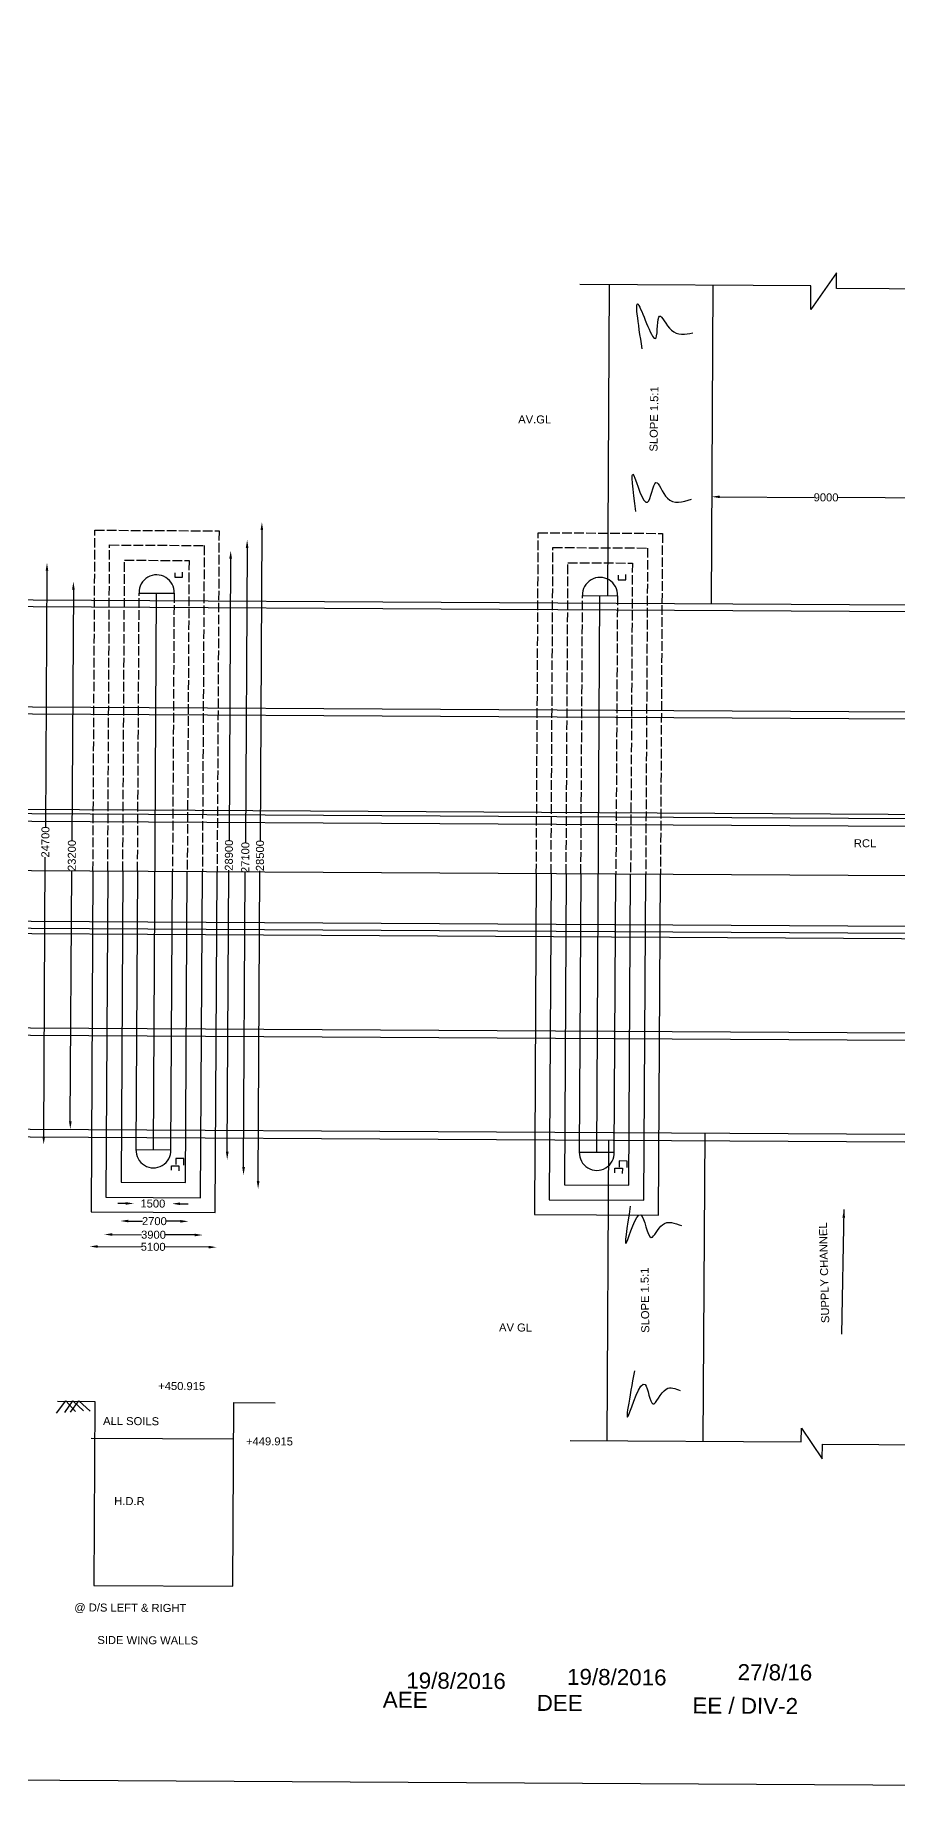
# Model space of a CAD drawing. Header units: millimetres. Extents: x 2223141 to 3632083, y 4645294 to 5984828.
# Drawn here: x 3025022 to 3186931, y 4645294 to 4976543 of the extents above; entities that cross this region are included whole.
import ezdxf

# ---------------------------------------------------------------- set-up
doc = ezdxf.new("R2010")
doc.units = ezdxf.units.MM
doc.header["$MEASUREMENT"] = 0
doc.linetypes.add('ACAD_ISO02W100', pattern=[15, 12, -3])
for name, color, linetype in [('DIMENSIONS', 7, 'Continuous'), ('DRAWING', 2, 'Continuous'), ('TEXT', 7, 'Continuous')]:
    doc.layers.add(name, color=color, linetype=linetype)
doc.styles.get("Standard").update_dxf_attribs({"font": 'arial.ttf', "height": 1500})
doc.dimstyles.get("Standard").update_dxf_attribs({"dimtxt": 1500, "dimasz": 1500, "dimexe": 0.18, "dimexo": 0.0625, "dimgap": 0.09, "dimtad": 0, "dimdec": 0, "dimzin": 0, "dimdsep": 46, "dimtxsty": 'Standard', "dimcen": 0.09, "dimse1": 1, "dimse2": 1, "dimadec": 0, "dimazin": 0, "dimtfac": 1, "dimtdec": 0, "dimtofl": 0, "dimtmove": 0, "dimatfit": 3, "dimfxl": 1, "dimtolj": 1, "dimtzin": 0, "dimarcsym": 0})

# ---------------------------------------------------------------- blocks, each defined once
blk = doc.blocks.new('*D102')
at = {"layer": 'Defpoints', "color": 0}
for p in [(3152018, 4890363), (3194944, 4889610), (3194947, 4890117)]:
    blk.add_point(p, dxfattribs=at)
at = {"layer": 'DIMENSIONS', "color": 0, "lineweight": -2}
for p, q in [((3153515, 4889846), (3171243, 4889745)), ((3193444, 4889618), (3175717, 4889719))]:
    blk.add_line(p, q, dxfattribs=at)
at = {"layer": 'DIMENSIONS', "color": 0}
for points in [[(3153517, 4890096), (3153514, 4889596), (3152015, 4889855)], [(3193446, 4889868), (3193443, 4889368), (3194944, 4889610)]]:
    blk.add_solid(points, dxfattribs=at)
at = {"layer": 'DIMENSIONS', "color": 0, "insert": (3173480, 4889732), "char_height": 1500, "attachment_point": 5, "rotation": 359.67256}
blk.add_mtext('\\A1;9000', dxfattribs=at)
blk = doc.blocks.new('*D117')
at = {"layer": 'Defpoints', "color": 0}
for p in [(3043493, 4757030), (3050703, 4757064), (3050703, 4757064)]:
    blk.add_point(p, dxfattribs=at)
at = {"layer": 'DIMENSIONS', "color": 0, "lineweight": -2}
for p, q in [((3041994, 4757113), (3040494, 4757122)), ((3052203, 4757055), (3053703, 4757047))]:
    blk.add_line(p, q, dxfattribs=at)
at = {"layer": 'DIMENSIONS', "color": 0}
for points in [[(3041995, 4757363), (3041992, 4756863), (3043494, 4757105)], [(3052205, 4757305), (3052202, 4756805), (3050703, 4757064)]]:
    blk.add_solid(points, dxfattribs=at)
at = {"layer": 'DIMENSIONS', "color": 0, "insert": (3047098, 4757084), "char_height": 1500, "attachment_point": 5, "rotation": 359.67256}
blk.add_mtext('\\A1;1500', dxfattribs=at)
blk = doc.blocks.new('*D118')
at = {"layer": 'Defpoints', "color": 0}
for p in [(3040996, 4753818), (3040996, 4753818), (3053763, 4753745)]:
    blk.add_point(p, dxfattribs=at)
at = {"layer": 'DIMENSIONS', "color": 0, "lineweight": -2}
for p, q in [((3042496, 4753810), (3045130, 4753795)), ((3052263, 4753754), (3049630, 4753769))]:
    blk.add_line(p, q, dxfattribs=at)
at = {"layer": 'DIMENSIONS', "color": 0}
for points in [[(3042498, 4754060), (3042495, 4753560), (3040996, 4753818)], [(3052265, 4754004), (3052262, 4753504), (3053763, 4753745)]]:
    blk.add_solid(points, dxfattribs=at)
at = {"layer": 'DIMENSIONS', "color": 0, "insert": (3047380, 4753782), "char_height": 1500, "attachment_point": 5, "rotation": 359.67256}
blk.add_mtext('\\A1;2700', dxfattribs=at)
blk = doc.blocks.new('*D119')
at = {"layer": 'Defpoints', "color": 0}
for p in [(3037978, 4751285), (3037978, 4751285), (3056451, 4750879)]:
    blk.add_point(p, dxfattribs=at)
at = {"layer": 'DIMENSIONS', "color": 0, "lineweight": -2}
for p, q in [((3039478, 4751276), (3044978, 4751245)), ((3054952, 4751188), (3049452, 4751219))]:
    blk.add_line(p, q, dxfattribs=at)
at = {"layer": 'DIMENSIONS', "color": 0}
for points in [[(3039479, 4751526), (3039476, 4751026), (3037978, 4751285)], [(3054954, 4751438), (3054951, 4750938), (3056452, 4751179)]]:
    blk.add_solid(points, dxfattribs=at)
at = {"layer": 'DIMENSIONS', "color": 0, "insert": (3047215, 4751232), "char_height": 1500, "attachment_point": 5, "rotation": 359.67256}
blk.add_mtext('\\A1;3900', dxfattribs=at)
blk = doc.blocks.new('*D120')
at = {"layer": 'Defpoints', "color": 0}
for p in [(3035249, 4748806), (3035250, 4749031), (3059056, 4748670)]:
    blk.add_point(p, dxfattribs=at)
at = {"layer": 'DIMENSIONS', "color": 0, "lineweight": -2}
for p, q in [((3036750, 4749022), (3044916, 4748976)), ((3057557, 4748903), (3049391, 4748950))]:
    blk.add_line(p, q, dxfattribs=at)
at = {"layer": 'DIMENSIONS', "color": 0}
for points in [[(3036752, 4749272), (3036749, 4748772), (3035250, 4749031)], [(3057558, 4749153), (3057555, 4748653), (3059057, 4748895)]]:
    blk.add_solid(points, dxfattribs=at)
at = {"layer": 'DIMENSIONS', "color": 0, "insert": (3047154, 4748963), "char_height": 1500, "attachment_point": 5, "rotation": 359.67256}
blk.add_mtext('\\A1;5100', dxfattribs=at)
blk = doc.blocks.new('*D121')
at = {"layer": 'Defpoints', "color": 0}
for p in [(3067499, 4885087), (3067567, 4885086), (3067373, 4759808)]:
    blk.add_point(p, dxfattribs=at)
at = {"layer": 'DIMENSIONS', "color": 0, "lineweight": -2}
for p, q in [((3067558, 4883586), (3067225, 4825282)), ((3066859, 4761311), (3067193, 4819616))]:
    blk.add_line(p, q, dxfattribs=at)
at = {"layer": 'DIMENSIONS', "color": 0}
for points in [[(3067308, 4883588), (3067808, 4883585), (3067567, 4885086)], [(3066609, 4761313), (3067109, 4761310), (3066851, 4759811)]]:
    blk.add_solid(points, dxfattribs=at)
at = {"layer": 'DIMENSIONS', "color": 0, "insert": (3067209, 4822449), "char_height": 1500, "attachment_point": 5, "rotation": 89.67256}
blk.add_mtext('\\A1;28500', dxfattribs=at)
blk = doc.blocks.new('*D122')
at = {"layer": 'Defpoints', "color": 0}
for p in [(3064727, 4881751), (3064115, 4762430), (3064321, 4762429)]:
    blk.add_point(p, dxfattribs=at)
at = {"layer": 'DIMENSIONS', "color": 0, "lineweight": -2}
for p, q in [((3064789, 4880251), (3064472, 4824923)), ((3064124, 4763930), (3064440, 4819258))]:
    blk.add_line(p, q, dxfattribs=at)
at = {"layer": 'DIMENSIONS', "color": 0}
for points in [[(3064539, 4880252), (3065039, 4880249), (3064797, 4881751)], [(3063874, 4763931), (3064374, 4763928), (3064115, 4762430)]]:
    blk.add_solid(points, dxfattribs=at)
at = {"layer": 'DIMENSIONS', "color": 0, "insert": (3064456, 4822090), "char_height": 1500, "attachment_point": 5, "rotation": 89.67256}
blk.add_mtext('\\A1;27100', dxfattribs=at)
blk = doc.blocks.new('*D123')
at = {"layer": 'Defpoints', "color": 0}
for p in [(3061620, 4879736), (3061704, 4879735), (3061882, 4765310)]:
    blk.add_point(p, dxfattribs=at)
at = {"layer": 'DIMENSIONS', "color": 0, "lineweight": -2}
for p, q in [((3061695, 4878235), (3061393, 4825358)), ((3061058, 4766815), (3061360, 4819692))]:
    blk.add_line(p, q, dxfattribs=at)
at = {"layer": 'DIMENSIONS', "color": 0}
for points in [[(3061445, 4878237), (3061945, 4878234), (3061704, 4879735)], [(3060808, 4766817), (3061308, 4766814), (3061050, 4765315)]]:
    blk.add_solid(points, dxfattribs=at)
at = {"layer": 'DIMENSIONS', "color": 0, "insert": (3061377, 4822525), "char_height": 1500, "attachment_point": 5, "rotation": 89.67256}
blk.add_mtext('\\A1;28900', dxfattribs=at)
blk = doc.blocks.new('*D124')
at = {"layer": 'Defpoints', "color": 0}
for p in [(3032102, 4873919), (3032181, 4873918), (3031780, 4771036)]:
    blk.add_point(p, dxfattribs=at)
at = {"layer": 'DIMENSIONS', "color": 0, "lineweight": -2}
for p, q in [((3032172, 4872418), (3031903, 4825310)), ((3031601, 4772537), (3031871, 4819645))]:
    blk.add_line(p, q, dxfattribs=at)
at = {"layer": 'DIMENSIONS', "color": 0}
for points in [[(3031922, 4872420), (3032422, 4872417), (3032181, 4873918)], [(3031351, 4772538), (3031851, 4772535), (3031593, 4771037)]]:
    blk.add_solid(points, dxfattribs=at)
at = {"layer": 'DIMENSIONS', "color": 0, "insert": (3031887, 4822477), "char_height": 1500, "attachment_point": 5, "rotation": 89.67256}
blk.add_mtext('\\A1;23200', dxfattribs=at)
blk = doc.blocks.new('*D125')
at = {"layer": 'Defpoints', "color": 0}
for p in [(3028681, 4877449), (3026597, 4768170), (3028800, 4768158)]:
    blk.add_point(p, dxfattribs=at)
at = {"layer": 'DIMENSIONS', "color": 0, "lineweight": -2}
for p, q in [((3027213, 4875958), (3026938, 4827837)), ((3026605, 4769670), (3026905, 4822172))]:
    blk.add_line(p, q, dxfattribs=at)
at = {"layer": 'DIMENSIONS', "color": 0}
for points in [[(3026963, 4875959), (3027463, 4875956), (3027221, 4877458)], [(3026355, 4769672), (3026855, 4769669), (3026597, 4768170)]]:
    blk.add_solid(points, dxfattribs=at)
at = {"layer": 'DIMENSIONS', "color": 0, "insert": (3026922, 4825005), "char_height": 1500, "attachment_point": 5, "rotation": 89.67256}
blk.add_mtext('\\A1;24700', dxfattribs=at)

msp = doc.modelspace()

# ---------------------------------------------------------------- linework, layer by layer
at = {"layer": 'DRAWING', "color": 0}
msp.add_lwpolyline([(3629097, 4645293.9), (2223141.2, 4653328.8), (2226127.6, 5175893), (3632083.4, 5167858.1)], close=True, dxfattribs=at)
msp.add_lwpolyline([(3629097, 4645293.9), (2223141.2, 4653328.8), (2226127.6, 5175893), (3632083.4, 5167858.1)], close=True, dxfattribs=at)
for points in [[(3214901.1, 4928719.2), (3175436.1, 4928944.8), (3175452.9, 4931888.8), (3170626, 4925020.2), (3170651.4, 4929469.2), (3127229.7, 4929717.4)], [(3132520.5, 4871275.4), (3132854.3, 4929685.2)], [(3152242.2, 4929574.4), (3151900.5, 4869787.2)], [(2378659.2, 4872923.7), (3298287.2, 4867668.1)], [(2378666.5, 4874206.2), (3298294.5, 4868950.6)], [(3051215.9, 4875597.8), (3051211.1, 4874750.2), (3052633.3, 4874742), (3052638.8, 4875702.7)], [(3134448.4, 4875122.2), (3134443.5, 4874274.5), (3135865.7, 4874266.4), (3135871.2, 4875227.1)], [(3044523.7, 4871778.3), (3051081, 4871740.8)], [(3047205, 4767226.5), (3047802.4, 4871759.6)], [(3127756.1, 4871302.6), (3134313.5, 4871265.2)], [(3130437.4, 4766750.9), (3131034.8, 4871283.9)], [(2378551.7, 4854112.2), (3298179.6, 4848856.6)], [(2378544, 4852760.3), (3298171.9, 4847504.6)], [(2378437, 4834042.2), (3298065, 4828786.6)], [(2378428.9, 4832626.6), (3298056.9, 4827371)], [(2378375.7, 4823317.1), (3298003.7, 4818061.5)], [(2378321.5, 4813838.6), (3297949.5, 4808583)], [(2378314.1, 4812528.6), (3297942, 4807273)], [(2378207, 4793798.4), (3297835, 4788542.8)], [(2378199.1, 4792411.3), (3297827, 4787155.7)], [(2378089.9, 4773312.8), (3297717.9, 4768057.2)], [(2378098.3, 4774771.3), (3297726.2, 4769515.7)], [(3150422.9, 4712432.2), (3150753.9, 4770355.7)], [(3132617.7, 4769000.7), (3132295, 4712535.8)], [(3125433.4, 4712575), (3168825.6, 4712327), (3168840.3, 4714895.2), (3172772, 4709139.3), (3172787.7, 4711892.8), (3236355.7, 4711529.5), (3236618.4, 4734881.7)], [(3029162.6, 4719953.4), (3036218.6, 4719913.1), (3036021.2, 4685366.5), (3062117, 4685217.4), (3062314.1, 4719706.2), (3070073.4, 4719661.8)], [(3062274.7, 4712822.8), (3035496.8, 4712975.9)]]:
    msp.add_lwpolyline(points, dxfattribs=at)
at = {"layer": 'DRAWING', "color": 0, "linetype": 'ACAD_ISO02W100', "ltscale": 150}
for points in [[(3035853.2, 4819559.6), (3036219.1, 4883585.4), (3059520, 4883452.2), (3059154.1, 4819426.5)], [(3119085.7, 4819084), (3119451.6, 4883109.7), (3142752.4, 4882976.5), (3142386.5, 4818950.8)], [(3038624.5, 4819543.8), (3038974.6, 4880798.3), (3056732.9, 4880696.8), (3056382.8, 4819442.3)], [(3121856.9, 4819068.1), (3122207, 4880322.6), (3139965.3, 4880221.1), (3139615.3, 4818966.6)], [(3041457.2, 4819527.6), (3041791.1, 4877949.4), (3053884, 4877880.3), (3053550.1, 4819458.5)], [(3124689.6, 4819051.9), (3125023.5, 4877473.7), (3137116.4, 4877404.6), (3136782.6, 4818982.8)], [(3044225, 4819511.8), (3044523.7, 4871778.3)], [(3051081, 4871740.8), (3050782.3, 4819474.3)], [(3127457.4, 4819036.1), (3127756.1, 4871302.6)], [(3134313.5, 4871265.2), (3134014.8, 4818998.6)]]:
    msp.add_lwpolyline(points, dxfattribs=at)
at = {"layer": 'DRAWING', "color": 0}
for points in [[(2447712.9, 4834466.6), (3228516.3, 4830004.4, 1)], [(2231649.3, 4725221.3), (2344993.7, 4724573.5, 0.26328702), (2405820.9, 4768258.5), (2405848.9, 4773154.1, -0.19202337), (2447278.3, 4811125.5), (3231201.9, 4806645.4, -0.18473139), (3269063.9, 4768220.9), (3268950.4, 4764098, 0.27898802), (3338715.4, 4719732), (3471604.5, 4718965.4), (3471281.7, 4662478.2)]]:
    msp.add_lwpolyline(points, format="xyb", dxfattribs=at)
at = {"layer": 'DRAWING', "color": 0, "linetype": 'ByBlock', "ltscale": 150}
for points in [[(3035853.2, 4819559.6), (3035487.3, 4755533.9), (3058788.2, 4755400.7), (3059154.1, 4819426.5)], [(3038624.5, 4819543.8), (3038274.4, 4758289.3), (3056032.8, 4758187.8), (3056382.8, 4819442.3)], [(3041457.2, 4819527.6), (3041123.3, 4761105.8), (3053216.3, 4761036.7), (3053550.1, 4819458.5)], [(3044225, 4819511.8), (3043926.3, 4767245.3)], [(3050483.6, 4767207.8), (3050782.3, 4819474.3)], [(3119085.7, 4819084), (3118719.8, 4755058.2), (3142020.6, 4754925), (3142386.5, 4818950.8)], [(3121856.9, 4819068.1), (3121506.9, 4757813.6), (3139265.2, 4757712.1), (3139615.3, 4818966.6)], [(3124689.6, 4819051.9), (3124355.8, 4760630.1), (3136448.7, 4760561), (3136782.6, 4818982.8)], [(3127457.4, 4819036.1), (3127158.7, 4766769.6)], [(3133716.1, 4766732.1), (3134014.8, 4818998.6)]]:
    msp.add_lwpolyline(points, dxfattribs=at)
at = {"layer": 'DRAWING', "color": 0, "linetype": 'ByBlock'}
for points in [[(3043926.3, 4767245.3), (3050483.6, 4767207.8)], [(3127158.7, 4766769.6), (3133716.1, 4766732.1)], [(3050574.4, 4763349.5), (3050579.3, 4764197.2), (3052001.5, 4764189), (3051996, 4763228.3)], [(3052886.1, 4764309.5), (3052893.3, 4765560.5), (3051424.3, 4765568.9), (3051417.7, 4764421.4)], [(3133806.9, 4762873.8), (3133811.7, 4763721.5), (3135233.9, 4763713.4), (3135228.4, 4762752.7)], [(3136118.6, 4763833.8), (3136125.7, 4765084.9), (3134656.7, 4765093.2), (3134650.2, 4763945.7)]]:
    msp.add_lwpolyline(points, dxfattribs=at)
at = {"layer": 'DRAWING'}
for points in [[(3028978.3, 4717700.6), (3030762.4, 4720033.6), (3032602.1, 4718021.6)], [(3030568.8, 4717852.3), (3032090.4, 4720026), (3034051.6, 4718133.9)], [(3031655.9, 4717926.5), (3033177, 4720019.8), (3035298.9, 4718086.6)]]:
    msp.add_lwpolyline(points, dxfattribs=at)
at = {"layer": 'DRAWING', "color": 0}
for centre in [(3047803.2, 4871906.4), (3131035.6, 4871430.8)]:
    msp.add_arc(centre, 3282, 357.107961, 182.237164, dxfattribs=at)
at = {"layer": 'DRAWING', "color": 0, "linetype": 'ByBlock'}
for centre in [(3047204.1, 4767079.7), (3130436.6, 4766604)]:
    msp.add_arc(centre, 3282, 177.107961, 2.237164, dxfattribs=at)
at = {"layer": 'DRAWING', "color": 0}
for points in [[(3138954.5, 4917664.3), (3138344.5, 4925788), (3141556.8, 4919730.8), (3142236.4, 4923798.8), (3144432, 4921163.7), (3148470.4, 4920623)], [(3137747.3, 4887100.5), (3137367.8, 4893854.4), (3139986.8, 4888827.8), (3141540.7, 4892508), (3143683.9, 4889572.3), (3148211.9, 4889407.2)], [(3136726.2, 4756591.6), (3136032.6, 4749782.8), (3138680.8, 4754944.1), (3140675.5, 4750737.3), (3142762.3, 4753123.5), (3146362.1, 4752939.4)], [(3137520.1, 4725695), (3136388, 4717307.7), (3139510.9, 4723084.3), (3140953.8, 4719447.7), (3143463.4, 4722249.4), (3146118, 4721963.4)]]:
    msp.add_spline(points, degree=3, dxfattribs=at)

# ---------------------------------------------------------------- texts
for s, p in [('27/8/16', (3156861.6, 4667572.1)), ('19/8/2016', (3094665.1, 4666006.8)), ('19/8/2016', (3124844.4, 4666689.5)), ('AEE ', (3090257.3, 4662397.9)), ('DEE ', (3119145.2, 4661805.2)), ('EE / DIV-2', (3148372.4, 4661314.3))]:
    msp.add_text(s, height=3006.39, rotation=359.672562, dxfattribs=at).set_placement(p)
at = {"layer": 'TEXT', "color": 0}
for s, height, rotation, p in [('SLOPE 1.5:1', 1503.193, 89.148693, (3141831.1, 4898339)), ('AV.GL', 1503.19, 359.672562, (3115680.6, 4903653.3)), ('RCL', 1503.19, 359.672562, (3178695.8, 4824031)), ('SUPPLY CHANNEL', 1503.193, 91.389039, (3174096.3, 4734659)), ('SLOPE 1.5:1', 1503.193, 90.642919, (3140295.6, 4732819.4)), ('AV GL', 1503.19, 359.672562, (3112079.6, 4733078.6)), ('+450.915', 1503.19, 359.672562, (3048093.4, 4722085.7)), ('ALL SOILS', 1503.19, 359.672562, (3037752.7, 4715509.3)), ('+449.915', 1503.19, 359.672562, (3064573.2, 4711699.8)), ('H.D.R', 1503.19, 359.672562, (3039835.8, 4700466)), ('@ D/S LEFT & RIGHT ', 1503.193, 359.672562, (3032341.9, 4680482.8)), ('SIDE WING WALLS', 1503.193, 359.672562, (3036675.9, 4674364.6))]:
    msp.add_text(s, height=height, rotation=rotation, dxfattribs=at).set_placement(p)

# ---------------------------------------------------------------- dimensions: what is measured, and where the dimension line sits
at = {"layer": 'DIMENSIONS', "color": 0}
for base, p1, p2, angle, text, picture, middle in [((3194944.5, 4889609.6), (3152018.1, 4890362.8), (3194947.4, 4890117.5), 359.672562, '9000', '*D102', (3173479.8, 4889732.2)), ((3067566.8, 4885086.4), (3067373.1, 4759808.1), (3067499, 4885086.8), 89.672562, '28500', '*D121', (3067208.9, 4822448.8)), ((3061703.5, 4879735.1), (3061882.5, 4765310.4), (3061620.4, 4879735.6), 89.672562, '28900', '*D123', (3061376.6, 4822525.1)), ((3064115.3, 4762429.9), (3064727.5, 4881751.3), (3064321.3, 4762428.7), 89.672562, '27100', '*D122', (3064456.2, 4822090.4)), ((3032180.7, 4873918.2), (3031779.9, 4771035.6), (3032101.5, 4873918.6), 89.672562, '23200', '*D124', (3031886.8, 4822477.4)), ((3050703.1, 4757063.7), (3043493.1, 4757029.9), (3050703.1, 4757063.7), 359.672562, '1500', '*D117', (3047098.3, 4757084.3)), ((3040996.4, 4753818.3), (3053763.3, 4753745.4), (3040996.4, 4753818.3), 359.672562, '2700', '*D118', (3047379.9, 4753781.8)), ((3037977.8, 4751284.9), (3056450.6, 4750879.2), (3037977.8, 4751284.9), 359.672562, '3900', '*D119', (3047215.1, 4751232.1)), ((3035250.2, 4749030.8), (3059055.5, 4748669.7), (3035248.9, 4748805.8), 359.672562, '5100', '*D120', (3047153.5, 4748962.8))]:
    dim = msp.add_linear_dim(base=base, p1=p1, p2=p2, angle=angle, text=text, dimstyle='Standard', dxfattribs=at)
    dim.commit()
    dim.dimension.update_dxf_attribs({"geometry": picture, "text_midpoint": middle})
dim = msp.add_linear_dim(base=(3026596.7, 4768170.2), p1=(3028680.9, 4877449.2), p2=(3028799.6, 4768157.6), angle=89.672562, text='24700', dimstyle='Standard', dxfattribs=at)
dim.commit()
dim.dimension.update_dxf_attribs({"geometry": '*D125', "text_midpoint": (3026921.5, 4825004.7), "dimtype": 160})

# ---------------------------------------------------------------- leaders
msp.add_leader([(3176828.4, 4755958), (3176347.9, 4732572.7)], dimstyle='Standard', override={"dimgap": 0.09, "dimtad": 0}, dxfattribs=at)

doc.saveas('drawing.dxf')
